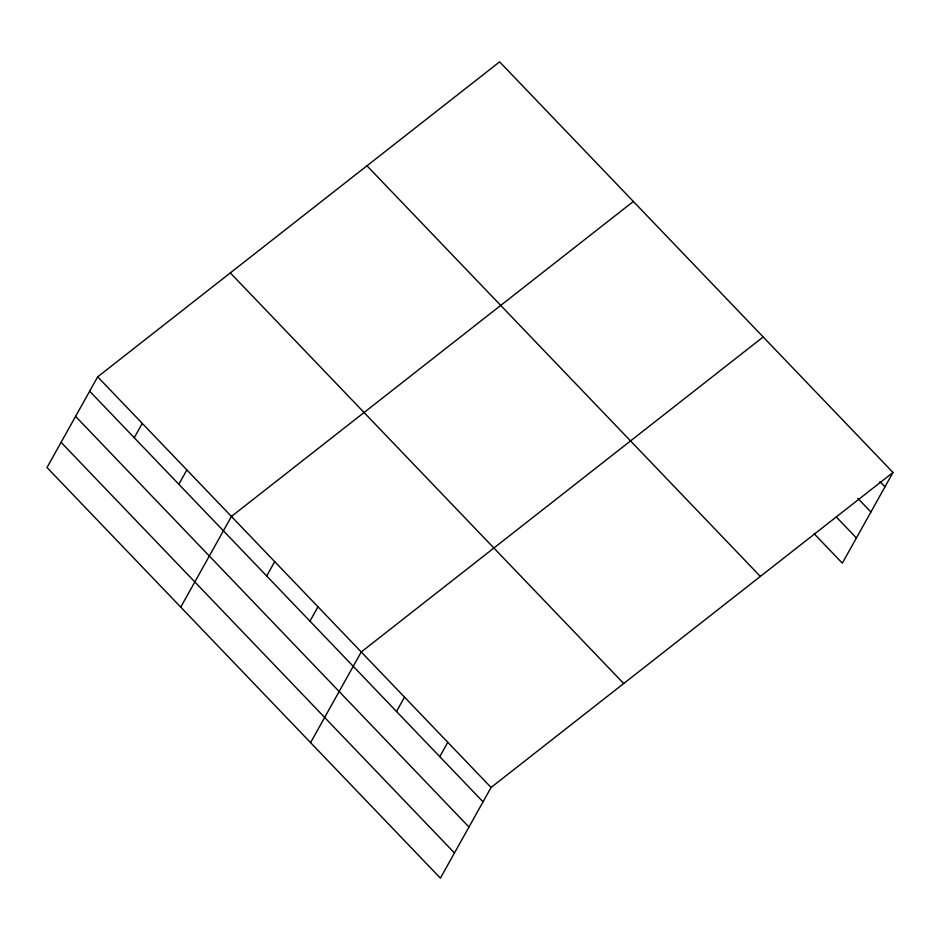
<?xml version="1.0" encoding="UTF-8"?>
<svg xmlns="http://www.w3.org/2000/svg" width="940" height="940" viewBox="0 0 940 940"><rect width="100%" height="100%" fill="white"/><g stroke="black" fill="none" stroke-linecap="round" stroke-linejoin="round"><path stroke-width="1.41" d="M97.678 376.846L47 467.521L440.39 878.148L491.068 787.473L893 472.479L499.61 61.852L97.678 376.846L491.068 787.473M134.244 437.735L142.257 423.388M178.823 484.276L186.849 469.93M180.75 607.134L231.428 516.46L633.36 201.466M266.678 575.985L274.703 561.638M309.953 621.152L317.978 606.805M310.576 742.647L361.242 651.972L763.186 336.966M396.504 711.486L404.517 697.139M439.779 756.653L447.793 742.306M893 472.479L842.322 563.154L814.146 533.732M879.946 481.574L884.986 486.826M857.82 498.353L870.91 512.006M836.271 516.953L856.399 537.962M366.976 165.804L760.366 576.432M230.312 272.906L623.702 683.521M89.653 391.193L483.043 801.82M75.576 416.385L468.966 827.012M61.076 442.341L454.466 852.956"/></g></svg>
